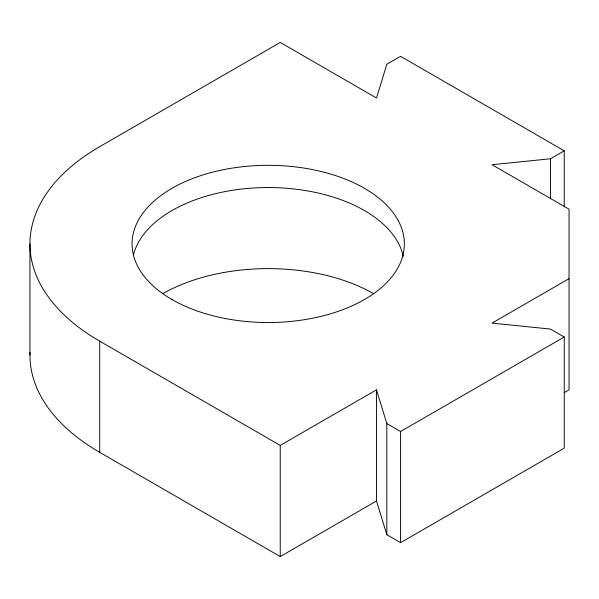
<?xml version="1.0" encoding="UTF-8"?>
<svg xmlns="http://www.w3.org/2000/svg" width="599" height="599" viewBox="0 0 599 599"><rect width="100%" height="100%" fill="white"/><g stroke="black" fill="none" stroke-linecap="round" stroke-linejoin="round"><path stroke-width="0.9" d="M564.236 392.6L569.05 389.822L569.05 209.178L492.034 164.718L550.496 158.765L564.243 150.828L564.243 206.872M564.243 150.828L400.566 56.328L386.819 64.265L376.509 98.019L280.242 42.439L99.733 146.65A238.26 137.553 0 0 0 99.733 341.183L280.242 445.401L376.509 389.822L386.819 423.575L386.819 534.735L400.566 542.672L564.243 448.172L564.243 337.012L550.496 329.076L492.034 323.123L569.05 278.655M386.819 423.575L400.566 431.512L564.243 337.012M29.995 352.384A238.26 137.553 0 0 0 99.733 452.35L280.242 556.561L376.509 500.981L376.509 389.822M376.509 500.981L386.819 534.735M550.496 158.765L550.496 198.935M400.566 431.512L400.566 542.672M280.242 445.401L280.242 556.561M99.733 341.183L99.733 452.35M29.95 243.92L29.95 355.08M163.055 293.517A149.757 86.466 0 0 1 373.357 293.517M133.33 255.444A136.145 78.604 0 0 1 268.988 187.547A136.145 78.604 0 0 1 403.284 256.335M171.935 299.5A136.145 78.604 0 0 0 399.713 264.264A136.145 78.604 0 0 0 232.966 167.99A136.145 78.604 0 0 0 171.935 299.5"/></g></svg>
